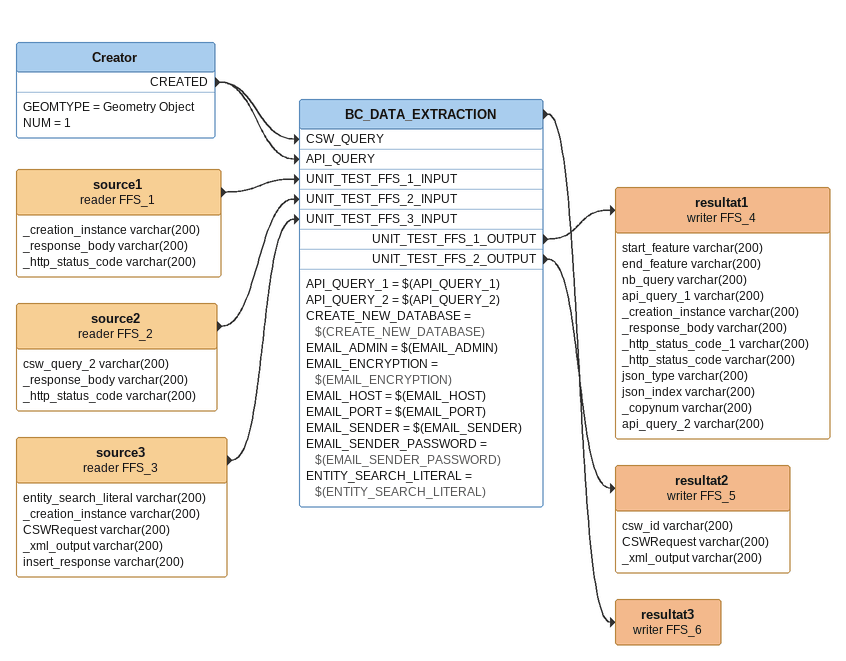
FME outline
source1 (reader FFS_1)
    attributes: _creation_instance varchar(200), _response_body varchar(200), _http_status_code varchar(200)
    -> BC_DATA_EXTRACTION [UNIT_TEST_FFS_1_INPUT]
source2 (reader FFS_2)
    attributes: csw_query_2 varchar(200), _response_body varchar(200), _http_status_code varchar(200)
    -> BC_DATA_EXTRACTION [UNIT_TEST_FFS_2_INPUT]
source3 (reader FFS_3)
    attributes: entity_search_literal varchar(200), _creation_instance varchar(200), CSWRequest varchar(200), _xml_output varchar(200), insert_response varchar(200)
    -> BC_DATA_EXTRACTION [UNIT_TEST_FFS_3_INPUT]
Creator
    GEOMTYPE = Geometry Object
    NUM = 1
    CREATED -> BC_DATA_EXTRACTION [CSW_QUERY]
    CREATED -> BC_DATA_EXTRACTION [API_QUERY]
BC_DATA_EXTRACTION
    API_QUERY_1 = $(API_QUERY_1)
    API_QUERY_2 = $(API_QUERY_2)
    CREATE_NEW_DATABASE = $(CREATE_NEW_DATABASE)
    EMAIL_ADMIN = $(EMAIL_ADMIN)
    EMAIL_ENCRYPTION = $(EMAIL_ENCRYPTION)
    EMAIL_HOST = $(EMAIL_HOST)
    EMAIL_PORT = $(EMAIL_PORT)
    EMAIL_SENDER = $(EMAIL_SENDER)
    EMAIL_SENDER_PASSWORD = $(EMAIL_SENDER_PASSWORD)
    ENTITY_SEARCH_LITERAL = $(ENTITY_SEARCH_LITERAL)
    UNIT_TEST_FFS_1_OUTPUT -> resultat1 (writer FFS_4)
    UNIT_TEST_FFS_2_OUTPUT -> resultat2 (writer FFS_5)
    -> resultat3 (writer FFS_6)
resultat1 (writer FFS_4)
    attributes: start_feature varchar(200), end_feature varchar(200), nb_query varchar(200), api_query_1 varchar(200), _creation_instance varchar(200), _response_body varchar(200), _http_status_code_1 varchar(200), _http_status_code varchar(200), json_type varchar(200), json_index varchar(200), _copynum varchar(200), api_query_2 varchar(200)
resultat2 (writer FFS_5)
    attributes: csw_id varchar(200), CSWRequest varchar(200), _xml_output varchar(200)
resultat3 (writer FFS_6)
